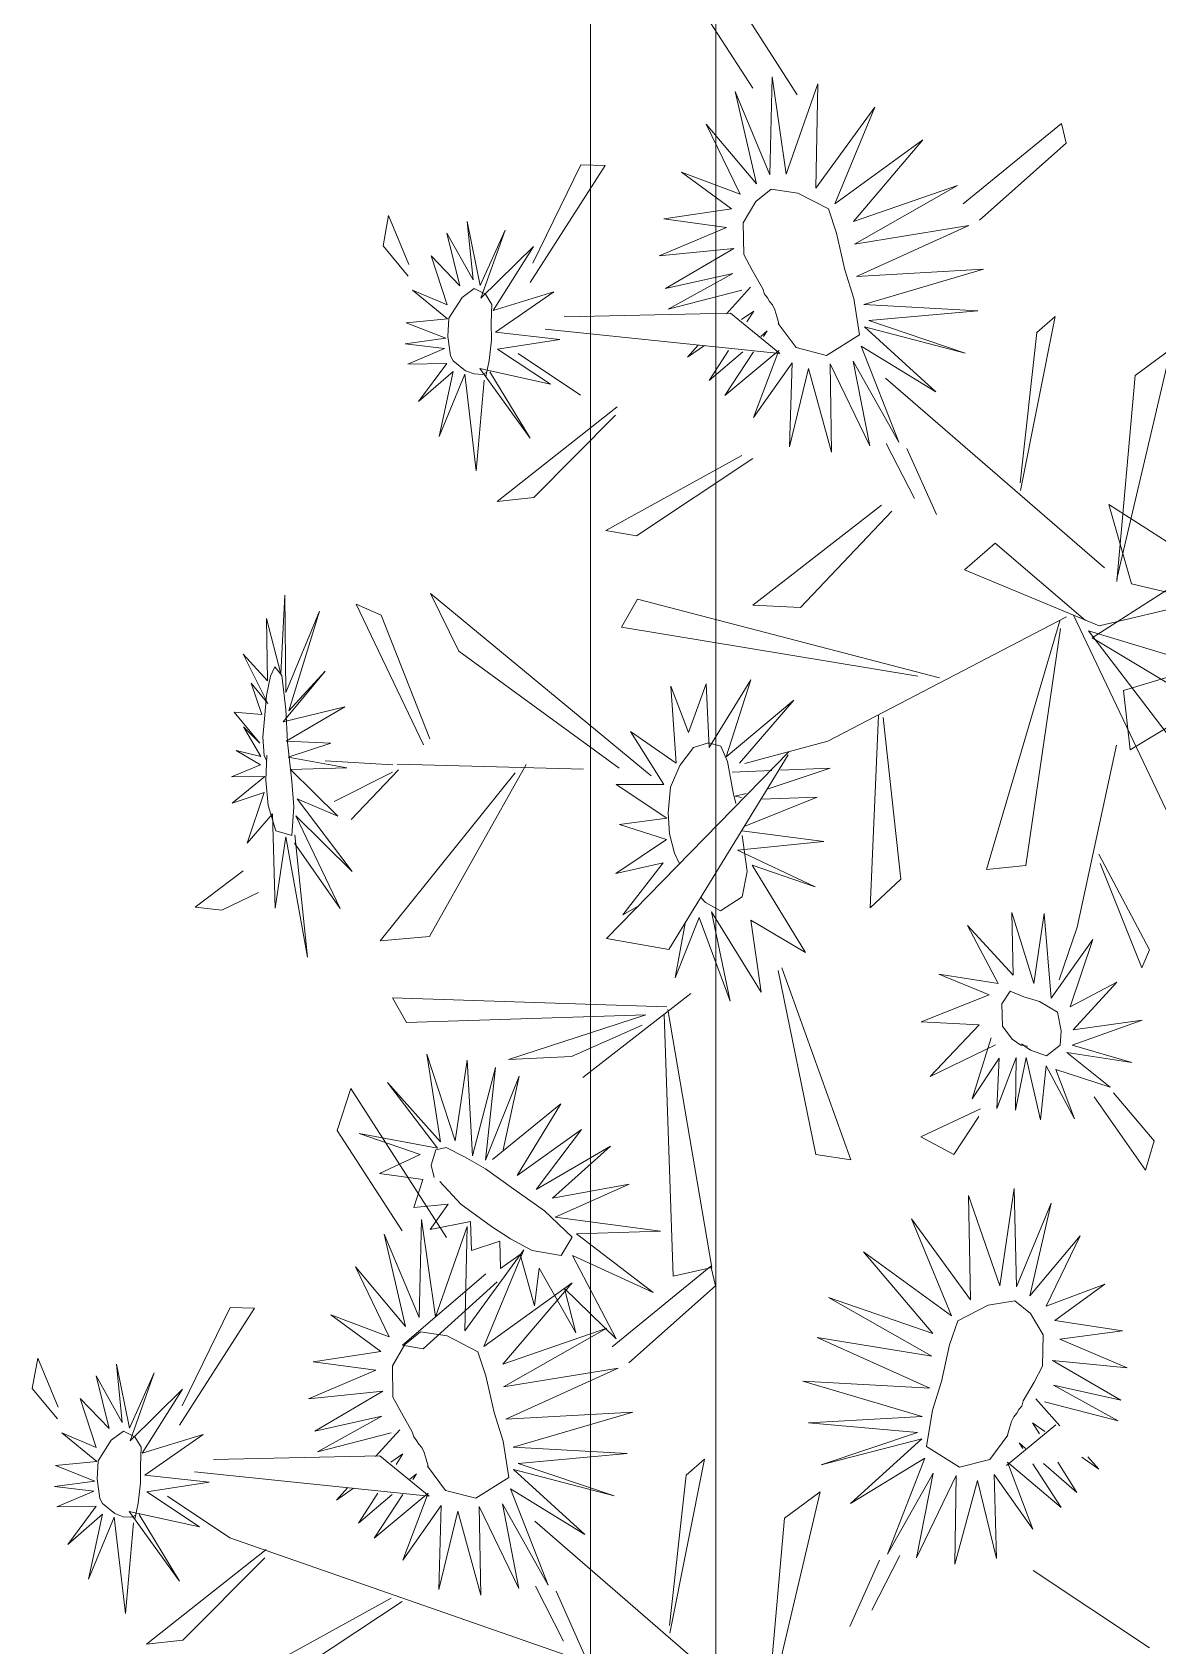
# Model space of a CAD drawing. Header units: inches. Extents: x 15 to 22798, y 21 to 21519.
# Drawn here: x 16292.88 to 16317.74, y 12520.47 to 12556.1 of the extents above; entities that cross this region are included whole.
import ezdxf

# ---------------------------------------------------------------- set-up
doc = ezdxf.new("R2010")
doc.units = ezdxf.units.IN
doc.header["$MEASUREMENT"] = 0
doc.layers.add('ARREDAMENTO', color=8, linetype='Continuous', lineweight=13)

msp = doc.modelspace()

# ---------------------------------------------------------------- linework, layer by layer
at = {"layer": 'ARREDAMENTO', "linetype": 'Continuous'}
for p, q in [((16309.778, 12554.722), (16307.666, 12558.012)), ((16307.359, 12557.085), (16308.798, 12554.869)), ((16308.403, 12554.797), (16308.875, 12552.752)), ((16309.172, 12552.951), (16308.403, 12554.797)), ((16309.223, 12555.119), (16309.172, 12552.951)), ((16309.535, 12552.967), (16309.223, 12555.119)), ((16310.232, 12554.962), (16309.535, 12552.967)), ((16310.185, 12552.66), (16310.232, 12554.962)), ((16311.488, 12554.45), (16310.185, 12552.66)), ((16310.605, 12552.312), (16311.488, 12554.45)), ((16307.767, 12554.073), (16308.514, 12552.525)), ((16308.875, 12552.752), (16307.767, 12554.073)), ((16315.617, 12554.084), (16313.439, 12552.309)), ((16315.716, 12553.652), (16315.617, 12554.084)), ((16312.55, 12553.723), (16310.605, 12552.312)), ((16311.022, 12551.922), (16312.55, 12553.723)), ((16313.801, 12551.95), (16315.716, 12553.652)), ((16305.537, 12553.162), (16303.88, 12550.576)), ((16303.935, 12551.003), (16304.997, 12553.172)), ((16304.997, 12553.172), (16305.537, 12553.162)), ((16307.223, 12553.011), (16308.327, 12552.205)), ((16308.514, 12552.525), (16307.223, 12553.011)), ((16313.32, 12552.716), (16311.022, 12551.922)), ((16311.039, 12551.419), (16313.32, 12552.716)), ((16300.628, 12551.385), (16300.751, 12552.057)), ((16300.751, 12552.057), (16301.199, 12550.972)), ((16302.49, 12551.923), (16302.772, 12550.506)), ((16302.617, 12550.633), (16302.49, 12551.923)), ((16308.327, 12552.205), (16306.83, 12551.978)), ((16306.83, 12551.978), (16308.214, 12551.792)), ((16302.036, 12551.667), (16302.617, 12550.633)), ((16302.326, 12550.502), (16302.036, 12551.667)), ((16302.772, 12550.506), (16303.323, 12551.732)), ((16303.323, 12551.732), (16302.789, 12550.226)), ((16308.214, 12551.792), (16306.726, 12551.161)), ((16313.57, 12551.832), (16311.039, 12551.419)), ((16311.087, 12550.707), (16313.57, 12551.832)), ((16301.182, 12550.713), (16300.628, 12551.385)), ((16302.789, 12550.226), (16303.948, 12551.373)), ((16303.948, 12551.373), (16303.057, 12549.956)), ((16306.726, 12551.161), (16308.374, 12551.324)), ((16308.374, 12551.324), (16306.869, 12550.445)), ((16302.041, 12550.085), (16301.688, 12551.163)), ((16301.688, 12551.163), (16302.326, 12550.502)), ((16313.893, 12550.866), (16311.087, 12550.707)), ((16311.251, 12550.087), (16313.893, 12550.866)), ((16306.869, 12550.445), (16308.351, 12550.776)), ((16308.351, 12550.776), (16306.926, 12549.986)), ((16301.278, 12550.408), (16302.041, 12550.085)), ((16302.054, 12549.774), (16301.278, 12550.408)), ((16302.085, 12549.785), (16302.373, 12550.245)), ((16302.373, 12550.245), (16302.643, 12550.44)), ((16302.643, 12550.44), (16302.895, 12550.316)), ((16302.895, 12550.316), (16303.031, 12550.088)), ((16303.057, 12549.956), (16304.403, 12550.368)), ((16304.403, 12550.368), (16303.111, 12549.475)), ((16306.926, 12549.986), (16308.554, 12550.405)), ((16308.212, 12549.88), (16308.746, 12550.473)), ((16302.058, 12549.38), (16302.085, 12549.785)), ((16303.031, 12550.088), (16303.019, 12549.684)), ((16304.631, 12549.82), (16308.302, 12549.899)), ((16308.302, 12549.899), (16309.391, 12549.004)), ((16308.544, 12549.755), (16308.816, 12549.945)), ((16308.662, 12549.705), (16308.816, 12549.945)), ((16313.767, 12549.948), (16311.251, 12550.087)), ((16311.359, 12549.732), (16313.767, 12549.948)), ((16315.474, 12549.822), (16314.709, 12545.981)), ((16315.071, 12549.474), (16315.474, 12549.822)), ((16301.141, 12549.682), (16302.054, 12549.774)), ((16302.012, 12549.342), (16301.141, 12549.682)), ((16303.019, 12549.684), (16303.022, 12549.299)), ((16303.111, 12549.475), (16304.533, 12549.317)), ((16309.391, 12549.004), (16304.208, 12549.546)), ((16308.969, 12549.382), (16309.112, 12549.505)), ((16309.03, 12549.379), (16309.112, 12549.505)), ((16311.26, 12549.595), (16313.483, 12549.017)), ((16312.835, 12548.163), (16311.26, 12549.595)), ((16313.483, 12549.017), (16311.359, 12549.732)), ((16314.703, 12546.151), (16315.071, 12549.474)), ((16301.117, 12549.221), (16302.012, 12549.342)), ((16301.986, 12549.119), (16301.117, 12549.221)), ((16301.173, 12548.774), (16301.986, 12549.119)), ((16302.117, 12548.956), (16302.058, 12549.38)), ((16303.022, 12549.299), (16302.971, 12548.853)), ((16304.533, 12549.317), (16303.155, 12549.106)), ((16303.155, 12549.106), (16304.325, 12548.329)), ((16307.592, 12549.19), (16307.351, 12548.922)), ((16307.726, 12549.184), (16307.351, 12548.922)), ((16308.26, 12549.075), (16307.835, 12548.409)), ((16308.181, 12548.078), (16309.371, 12549.073)), ((16309.371, 12549.073), (16308.809, 12547.593)), ((16311.192, 12549.167), (16312.835, 12548.163)), ((16312.019, 12547.045), (16311.192, 12549.167)), ((16318.028, 12549.1), (16316.833, 12544.029)), ((16317.242, 12548.523), (16318.028, 12549.1)), ((16302.039, 12548.789), (16301.173, 12548.774)), ((16301.41, 12547.943), (16302.039, 12548.789)), ((16302.18, 12548.844), (16302.117, 12548.956)), ((16302.45, 12548.622), (16302.18, 12548.844)), ((16302.971, 12548.853), (16302.896, 12548.5)), ((16304.991, 12548.088), (16303.616, 12549.008)), ((16308.577, 12549.045), (16307.835, 12548.409)), ((16308.81, 12549.041), (16308.181, 12548.078)), ((16308.809, 12547.593), (16309.662, 12548.803)), ((16309.662, 12548.803), (16309.609, 12546.946)), ((16310.501, 12548.78), (16311.377, 12546.966)), ((16310.536, 12546.824), (16310.501, 12548.78)), ((16311.013, 12548.837), (16312.019, 12547.045)), ((16311.377, 12546.966), (16311.013, 12548.837)), ((16302.177, 12548.609), (16301.41, 12547.943)), ((16301.868, 12547.177), (16302.177, 12548.609)), ((16302.434, 12548.547), (16301.868, 12547.177)), ((16302.686, 12546.417), (16302.434, 12548.547)), ((16302.638, 12548.554), (16302.45, 12548.622)), ((16302.828, 12548.543), (16302.638, 12548.554)), ((16302.864, 12548.42), (16302.686, 12546.417)), ((16302.769, 12548.673), (16303.879, 12547.133)), ((16304.325, 12548.329), (16302.769, 12548.673)), ((16302.921, 12548.593), (16302.828, 12548.543)), ((16303.879, 12547.133), (16302.99, 12548.599)), ((16309.609, 12546.946), (16310.028, 12548.673)), ((16310.028, 12548.673), (16310.536, 12546.824)), ((16311.727, 12548.459), (16316.56, 12544.272)), ((16316.838, 12543.971), (16317.242, 12548.523)), ((16305.797, 12547.829), (16303.148, 12545.741)), ((16303.957, 12545.827), (16305.761, 12547.644)), ((16312.363, 12545.805), (16311.744, 12547.018)), ((16308.554, 12546.752), (16305.551, 12545.095)), ((16306.23, 12544.977), (16308.799, 12546.684)), ((16312.849, 12545.45), (16312.197, 12546.912)), ((16303.148, 12545.741), (16303.957, 12545.827)), ((16311.639, 12545.655), (16308.795, 12543.447)), ((16309.848, 12543.393), (16311.867, 12545.526)), ((16316.294, 12542.727), (16320.872, 12545.668)), ((16316.662, 12545.668), (16317.16, 12543.917)), ((16321.24, 12542.727), (16316.662, 12545.668)), ((16305.551, 12545.095), (16306.23, 12544.977)), ((16313.468, 12544.231), (16314.151, 12544.818)), ((16314.151, 12544.818), (16316.14, 12543.108)), ((16316.448, 12542.991), (16313.468, 12544.231)), ((16320.374, 12543.917), (16316.448, 12542.991)), ((16317.16, 12543.917), (16321.086, 12542.991)), ((16298.372, 12541.93), (16298.458, 12543.666)), ((16298.458, 12543.666), (16298.48, 12541.518)), ((16300.033, 12543.47), (16300.584, 12543.226)), ((16301.52, 12540.361), (16300.033, 12543.47)), ((16301.677, 12543.706), (16306.552, 12539.679)), ((16302.302, 12542.429), (16301.677, 12543.706)), ((16305.898, 12542.964), (16306.251, 12543.583)), ((16306.251, 12543.583), (16312.918, 12541.843)), ((16308.795, 12543.447), (16309.848, 12543.393)), ((16298.051, 12543.153), (16298.372, 12541.93)), ((16298.077, 12541.777), (16298.051, 12543.153)), ((16298.48, 12541.518), (16299.223, 12543.318)), ((16299.223, 12543.318), (16298.549, 12541.116)), ((16300.584, 12543.226), (16301.662, 12540.495)), ((16310.456, 12540.444), (16315.726, 12543.193)), ((16315.573, 12543.105), (16313.96, 12537.609)), ((16315.876, 12543.228), (16318.147, 12538.461)), ((16312.441, 12541.882), (16305.898, 12542.964)), ((16314.827, 12537.699), (16315.593, 12542.93)), ((16319.395, 12538.704), (16316.209, 12542.884)), ((16316.209, 12542.884), (16320.55, 12541.562)), ((16320.403, 12540.254), (16316.294, 12542.727)), ((16321.325, 12542.884), (16316.984, 12541.562)), ((16317.13, 12540.254), (16321.24, 12542.727)), ((16297.537, 12542.364), (16298.077, 12541.777)), ((16298.084, 12541.279), (16297.537, 12542.364)), ((16305.844, 12539.85), (16302.302, 12542.429)), ((16299.347, 12541.993), (16298.422, 12540.868)), ((16298.549, 12541.116), (16299.347, 12541.993)), ((16297.715, 12541.727), (16298.084, 12541.279)), ((16297.952, 12541.035), (16297.715, 12541.727)), ((16306.984, 12541.662), (16307.376, 12540.639)), ((16307.1, 12539.955), (16306.984, 12541.662)), ((16307.376, 12540.639), (16307.766, 12541.714)), ((16307.766, 12541.714), (16307.832, 12540.302)), ((16307.832, 12540.302), (16308.75, 12541.799)), ((16308.75, 12541.799), (16308.209, 12540.097)), ((16308.209, 12540.097), (16309.7, 12541.348)), ((16309.7, 12541.348), (16308.5, 12539.955)), ((16316.984, 12541.562), (16317.13, 12540.254)), ((16297.34, 12541.083), (16297.952, 12541.035)), ((16297.91, 12540.399), (16297.34, 12541.083)), ((16298.422, 12540.868), (16299.786, 12541.199)), ((16299.786, 12541.199), (16298.488, 12540.444)), ((16311.569, 12541.012), (16311.389, 12536.764)), ((16312.068, 12537.397), (16311.675, 12540.967)), ((16297.548, 12540.761), (16297.91, 12540.399)), ((16297.927, 12540.106), (16297.548, 12540.761)), ((16306.093, 12540.657), (16307.1, 12539.955)), ((16306.83, 12539.487), (16306.093, 12540.657)), ((16297.384, 12540.241), (16297.927, 12540.106)), ((16297.92, 12539.923), (16297.384, 12540.241)), ((16298.488, 12540.444), (16299.476, 12540.399)), ((16299.476, 12540.399), (16298.531, 12540.088)), ((16305.566, 12536.088), (16309.588, 12540.206)), ((16307.18, 12539.905), (16307.488, 12540.301)), ((16307.488, 12540.301), (16307.819, 12540.409)), ((16307.819, 12540.409), (16308.088, 12540.335)), ((16308.088, 12540.335), (16308.233, 12539.995)), ((16310.456, 12540.444), (16308.622, 12539.95)), ((16315.959, 12536.333), (16316.827, 12540.358)), ((16297.284, 12539.653), (16297.92, 12539.923)), ((16298.531, 12540.088), (16299.825, 12539.854)), ((16299.825, 12539.854), (16298.585, 12539.819)), ((16298.585, 12539.819), (16299.633, 12538.79)), ((16300.847, 12539.922), (16299.347, 12540.011)), ((16299.922, 12538.713), (16300.972, 12539.808)), ((16300.941, 12539.935), (16305.056, 12539.826)), ((16301.658, 12536.132), (16303.789, 12539.927)), ((16309.578, 12540.14), (16306.942, 12535.841)), ((16306.98, 12539.43), (16307.18, 12539.905)), ((16308.233, 12539.995), (16308.361, 12539.311)), ((16309.113, 12539.381), (16310.505, 12539.85)), ((16309.406, 12539.805), (16310.505, 12539.85)), ((16298.015, 12539.662), (16297.284, 12539.653)), ((16297.297, 12539.073), (16298.015, 12539.662)), ((16300.838, 12539.763), (16299.548, 12539.112)), ((16303.548, 12539.744), (16300.566, 12536.036)), ((16305.775, 12539.484), (16306.83, 12539.487)), ((16306.893, 12538.743), (16305.775, 12539.484)), ((16309.216, 12539.797), (16308.343, 12539.761)), ((16298.005, 12539.314), (16297.297, 12539.073)), ((16297.629, 12538.189), (16298.005, 12539.314)), ((16298.732, 12539.171), (16299.944, 12537.562)), ((16299.633, 12538.79), (16298.732, 12539.171)), ((16306.927, 12538.858), (16306.98, 12539.43)), ((16308.422, 12539.066), (16308.361, 12539.311)), ((16308.65, 12539.291), (16308.406, 12539.229)), ((16308.406, 12539.229), (16308.546, 12539.201)), ((16308.608, 12538.558), (16310.216, 12539.208)), ((16308.981, 12539.166), (16310.216, 12539.208)), ((16298.187, 12538.839), (16297.629, 12538.189)), ((16298.246, 12536.754), (16298.187, 12538.839)), ((16298.702, 12538.796), (16299.684, 12536.749)), ((16299.944, 12537.562), (16298.702, 12538.796)), ((16305.854, 12538.606), (16306.893, 12538.743)), ((16306.957, 12538.401), (16306.927, 12538.858)), ((16298.68, 12538.378), (16298.96, 12535.674)), ((16306.887, 12538.27), (16305.854, 12538.606)), ((16307.066, 12537.971), (16306.957, 12538.401)), ((16308.553, 12538.467), (16310.362, 12538.227)), ((16298.479, 12538.328), (16298.246, 12536.754)), ((16298.96, 12535.674), (16298.479, 12538.328)), ((16299.684, 12536.749), (16298.673, 12538.192)), ((16305.771, 12537.52), (16306.887, 12538.27)), ((16310.362, 12538.227), (16308.46, 12538.036)), ((16308.46, 12538.036), (16310.176, 12537.225)), ((16308.559, 12538.36), (16308.582, 12538.206)), ((16308.582, 12538.206), (16308.674, 12537.568)), ((16306.819, 12537.757), (16305.771, 12537.52)), ((16305.928, 12536.609), (16306.819, 12537.757)), ((16307.174, 12537.735), (16307.066, 12537.971)), ((16308.782, 12537.702), (16309.96, 12535.778)), ((16310.176, 12537.225), (16308.782, 12537.702)), ((16313.96, 12537.609), (16314.827, 12537.699)), ((16316.439, 12537.948), (16317.556, 12535.835)), ((16317.39, 12535.441), (16316.469, 12537.739)), ((16297.541, 12537.578), (16296.481, 12536.78)), ((16308.674, 12537.568), (16308.562, 12537.008)), ((16311.389, 12536.764), (16312.068, 12537.397)), ((16297.069, 12536.715), (16297.877, 12537.1)), ((16307.648, 12536.992), (16307.748, 12536.88)), ((16308.562, 12537.008), (16308.085, 12536.698)), ((16296.481, 12536.78), (16297.069, 12536.715)), ((16306.252, 12536.791), (16305.928, 12536.609)), ((16308.085, 12536.698), (16307.748, 12536.88)), ((16307.882, 12536.678), (16308.294, 12534.699)), ((16308.983, 12534.904), (16307.882, 12536.678)), ((16314.514, 12536.661), (16314.549, 12535.274)), ((16315, 12535.092), (16314.514, 12536.661)), ((16315.229, 12536.64), (16315, 12535.092)), ((16315.382, 12534.77), (16315.229, 12536.64)), ((16307.612, 12536.549), (16307.08, 12535.22)), ((16307.302, 12536.428), (16307.08, 12535.22)), ((16308.294, 12534.699), (16307.612, 12536.549)), ((16308.752, 12536.494), (16308.983, 12534.904)), ((16309.96, 12535.778), (16308.752, 12536.494)), ((16313.539, 12536.374), (16314.214, 12535.09)), ((16314.549, 12535.274), (16313.539, 12536.374)), ((16315.959, 12536.333), (16315.562, 12535.171)), ((16300.566, 12536.036), (16301.658, 12536.132)), ((16306.942, 12535.841), (16305.566, 12536.088)), ((16316.308, 12536.067), (16315.382, 12534.77)), ((16315.804, 12534.58), (16316.308, 12536.067)), ((16317.556, 12535.835), (16317.39, 12535.441)), ((16309.356, 12535.381), (16310.188, 12531.312)), ((16310.962, 12531.196), (16309.438, 12535.44)), ((16312.901, 12535.298), (16314.015, 12534.84)), ((16314.214, 12535.09), (16312.901, 12535.298)), ((16305.039, 12533.012), (16307.429, 12534.874)), ((16314.015, 12534.84), (16312.517, 12534.248)), ((16316.833, 12535.123), (16315.804, 12534.58)), ((16315.873, 12534.069), (16316.833, 12535.123)), ((16300.839, 12534.773), (16301.143, 12534.234)), ((16306.898, 12534.575), (16300.839, 12534.773)), ((16306.917, 12534.518), (16307.891, 12528.818)), ((16301.143, 12534.234), (16306.432, 12534.398)), ((16306.432, 12534.398), (16303.399, 12533.412)), ((16304.791, 12533.479), (16306.354, 12534.175)), ((16307.039, 12528.629), (16306.839, 12534.406)), ((16312.517, 12534.248), (16313.796, 12534.178)), ((16313.796, 12534.178), (16312.712, 12533.038)), ((16315.848, 12533.733), (16317.393, 12534.281)), ((16317.393, 12534.281), (16315.873, 12534.069)), ((16314.059, 12533.893), (16313.639, 12532.541)), ((16301.597, 12533.53), (16302.219, 12531.619)), ((16301.898, 12531.598), (16301.597, 12533.53)), ((16302.219, 12531.619), (16302.49, 12533.399)), ((16302.49, 12533.399), (16302.605, 12531.285)), ((16303.399, 12533.412), (16304.791, 12533.479)), ((16312.712, 12533.038), (16314.158, 12533.737)), ((16313.639, 12532.541), (16314.239, 12533.444)), ((16314.187, 12532.332), (16314.609, 12533.461)), ((16314.239, 12533.444), (16314.187, 12532.332)), ((16314.609, 12533.461), (16314.598, 12532.293)), ((16314.598, 12532.293), (16314.836, 12533.455)), ((16314.836, 12533.455), (16315.146, 12532.078)), ((16315.73, 12533.571), (16317.167, 12533.348)), ((16316.685, 12532.801), (16315.73, 12533.571)), ((16317.167, 12533.348), (16315.848, 12533.733)), ((16302.605, 12531.285), (16303.111, 12533.235)), ((16303.111, 12533.235), (16302.893, 12531.19)), ((16302.893, 12531.19), (16303.637, 12533.042)), ((16303.637, 12533.042), (16303.279, 12531.419)), ((16315.146, 12532.078), (16315.272, 12533.272)), ((16315.272, 12533.272), (16315.902, 12532.101)), ((16315.49, 12533.189), (16316.685, 12532.801)), ((16315.902, 12532.101), (16315.49, 12533.189)), ((16299.919, 12532.772), (16299.612, 12531.846)), ((16302.031, 12529.483), (16299.919, 12532.772)), ((16300.73, 12532.908), (16301.898, 12531.598)), ((16301.828, 12531.458), (16300.73, 12532.908)), ((16317.658, 12531.616), (16316.76, 12532.678)), ((16303.048, 12531.206), (16304.556, 12532.437)), ((16304.556, 12532.437), (16303.592, 12530.85)), ((16313.824, 12532.321), (16312.51, 12531.703)), ((16316.338, 12532.586), (16317.468, 12530.968)), ((16313.239, 12531.314), (16313.786, 12532.154)), ((16299.612, 12531.846), (16301.051, 12529.63)), ((16300.102, 12531.78), (16301.828, 12531.458)), ((16301.446, 12531.312), (16300.102, 12531.78)), ((16303.592, 12530.85), (16305.015, 12531.866)), ((16305.015, 12531.866), (16304.014, 12530.545)), ((16312.51, 12531.703), (16313.239, 12531.314)), ((16317.468, 12530.968), (16317.658, 12531.616)), ((16300.552, 12530.896), (16301.446, 12531.312)), ((16301.69, 12531.079), (16301.793, 12531.421)), ((16301.793, 12531.421), (16302.021, 12531.469)), ((16302.021, 12531.469), (16302.424, 12531.266)), ((16302.424, 12531.266), (16302.892, 12530.995)), ((16304.014, 12530.545), (16305.652, 12531.499)), ((16305.652, 12531.499), (16304.368, 12530.351)), ((16310.188, 12531.312), (16310.962, 12531.196)), ((16301.51, 12530.766), (16300.552, 12530.896)), ((16301.76, 12530.807), (16301.69, 12531.079)), ((16302.892, 12530.995), (16303.518, 12530.549)), ((16301.305, 12530.144), (16301.51, 12530.766)), ((16302.349, 12530.216), (16301.885, 12530.722)), ((16303.518, 12530.549), (16304.196, 12530.073)), ((16304.368, 12530.351), (16306.067, 12530.66)), ((16306.067, 12530.66), (16304.433, 12529.931)), ((16314.255, 12528.411), (16314.567, 12530.562)), ((16314.567, 12530.562), (16314.618, 12528.394)), ((16302.064, 12530.216), (16301.305, 12530.144)), ((16301.671, 12529.656), (16302.064, 12530.216)), ((16303.023, 12529.722), (16302.349, 12530.216)), ((16313.557, 12530.406), (16314.255, 12528.411)), ((16313.605, 12528.104), (16313.557, 12530.406)), ((16314.618, 12528.394), (16315.387, 12530.24)), ((16315.387, 12530.24), (16314.915, 12528.195)), ((16301.476, 12529.879), (16301.425, 12527.712)), ((16301.788, 12527.728), (16301.476, 12529.879)), ((16302.557, 12529.833), (16301.671, 12529.656)), ((16302.584, 12529.198), (16302.557, 12529.833)), ((16304.196, 12530.073), (16304.806, 12529.488)), ((16304.433, 12529.931), (16306.755, 12529.622)), ((16312.302, 12529.893), (16313.605, 12528.104)), ((16313.184, 12527.755), (16312.302, 12529.893)), ((16300.656, 12529.558), (16301.128, 12527.513)), ((16301.425, 12527.712), (16300.656, 12529.558)), ((16302.485, 12529.723), (16301.788, 12527.728)), ((16302.438, 12527.421), (16302.485, 12529.723)), ((16303.447, 12529.452), (16303.023, 12529.722)), ((16304.806, 12529.488), (16304.563, 12529.083)), ((16306.755, 12529.622), (16304.898, 12529.56)), ((16304.898, 12529.56), (16306.597, 12528.266)), ((16314.915, 12528.195), (16316.023, 12529.517)), ((16316.023, 12529.517), (16315.276, 12527.968)), ((16303.741, 12529.211), (16302.438, 12527.421)), ((16303.209, 12529.399), (16302.584, 12529.198)), ((16302.858, 12527.073), (16303.741, 12529.211)), ((16303.224, 12528.797), (16303.209, 12529.399)), ((16303.925, 12529.198), (16303.447, 12529.452)), ((16304.563, 12529.083), (16303.925, 12529.198)), ((16311.24, 12529.167), (16313.184, 12527.755)), ((16312.768, 12527.365), (16311.24, 12529.167)), ((16300.02, 12528.834), (16300.766, 12527.286)), ((16301.128, 12527.513), (16300.02, 12528.834)), ((16303.657, 12529.104), (16303.224, 12528.797)), ((16303.971, 12527.975), (16303.657, 12529.104)), ((16304.079, 12528.803), (16303.971, 12527.975)), ((16304.89, 12527.375), (16304.079, 12528.803)), ((16304.811, 12529.081), (16305.777, 12527.244)), ((16306.597, 12528.266), (16304.811, 12529.081)), ((16307.87, 12528.845), (16305.691, 12527.07)), ((16307.891, 12528.818), (16307.039, 12528.629)), ((16307.969, 12528.413), (16307.87, 12528.845)), ((16302.899, 12528.677), (16301.055, 12527.103)), ((16301.513, 12527.021), (16303.146, 12528.502)), ((16304.803, 12528.484), (16302.858, 12527.073)), ((16303.275, 12526.683), (16304.803, 12528.484)), ((16306.054, 12526.711), (16307.969, 12528.413)), ((16315.276, 12527.968), (16316.567, 12528.454)), ((16316.567, 12528.454), (16315.463, 12527.649)), ((16304.636, 12528.352), (16304.89, 12527.375)), ((16305.777, 12527.244), (16304.636, 12528.352)), ((16310.47, 12528.159), (16312.768, 12527.365)), ((16312.751, 12526.862), (16310.47, 12528.159)), ((16297.79, 12527.922), (16296.133, 12525.337)), ((16296.188, 12525.764), (16297.25, 12527.933)), ((16297.25, 12527.933), (16297.79, 12527.922)), ((16299.476, 12527.772), (16300.58, 12526.966)), ((16300.766, 12527.286), (16299.476, 12527.772)), ((16305.573, 12527.477), (16303.275, 12526.683)), ((16303.292, 12526.18), (16305.573, 12527.477)), ((16315.463, 12527.649), (16316.96, 12527.421)), ((16316.96, 12527.421), (16315.576, 12527.235)), ((16301.055, 12527.103), (16301.513, 12527.021)), ((16312.703, 12526.151), (16310.22, 12527.276)), ((16310.22, 12527.276), (16312.751, 12526.862)), ((16315.576, 12527.235), (16317.064, 12526.604)), ((16292.881, 12526.146), (16293.003, 12526.818)), ((16293.003, 12526.818), (16293.452, 12525.733)), ((16294.743, 12526.684), (16295.025, 12525.267)), ((16294.87, 12525.394), (16294.743, 12526.684)), ((16300.58, 12526.966), (16299.083, 12526.739)), ((16299.083, 12526.739), (16300.467, 12526.553)), ((16315.416, 12526.767), (16316.921, 12525.888)), ((16317.064, 12526.604), (16315.416, 12526.767)), ((16294.289, 12526.428), (16294.87, 12525.394)), ((16294.579, 12525.263), (16294.289, 12526.428)), ((16295.025, 12525.267), (16295.576, 12526.493)), ((16295.576, 12526.493), (16295.042, 12524.987)), ((16300.467, 12526.553), (16298.979, 12525.922)), ((16305.823, 12526.593), (16303.292, 12526.18)), ((16303.34, 12525.468), (16305.823, 12526.593)), ((16309.897, 12526.31), (16312.703, 12526.151)), ((16312.538, 12525.53), (16309.897, 12526.31)), ((16293.435, 12525.474), (16292.881, 12526.146)), ((16293.941, 12525.924), (16294.579, 12525.263)), ((16294.294, 12524.846), (16293.941, 12525.924)), ((16295.042, 12524.987), (16296.201, 12526.134)), ((16296.201, 12526.134), (16295.31, 12524.717)), ((16298.979, 12525.922), (16300.627, 12526.084)), ((16300.627, 12526.084), (16299.122, 12525.206)), ((16315.577, 12525.323), (16315.044, 12525.916)), ((16315.439, 12526.22), (16316.863, 12525.429)), ((16316.921, 12525.888), (16315.439, 12526.22)), ((16306.146, 12525.627), (16303.34, 12525.468)), ((16303.504, 12524.848), (16306.146, 12525.627)), ((16316.863, 12525.429), (16315.236, 12525.849)), ((16294.626, 12525.006), (16294.896, 12525.201)), ((16294.896, 12525.201), (16295.148, 12525.077)), ((16299.122, 12525.206), (16300.604, 12525.537)), ((16300.604, 12525.537), (16299.179, 12524.747)), ((16300.465, 12524.641), (16300.999, 12525.234)), ((16310.022, 12525.391), (16312.538, 12525.53)), ((16312.431, 12525.175), (16310.022, 12525.391)), ((16315.488, 12525.342), (16314.399, 12524.448)), ((16315.127, 12525.148), (16314.974, 12525.388)), ((16315.246, 12525.199), (16314.974, 12525.388)), ((16293.531, 12525.168), (16294.294, 12524.846)), ((16294.307, 12524.535), (16293.531, 12525.168)), ((16294.338, 12524.546), (16294.626, 12525.006)), ((16295.148, 12525.077), (16295.284, 12524.849)), ((16295.284, 12524.849), (16295.272, 12524.445)), ((16295.31, 12524.717), (16296.656, 12525.129)), ((16296.656, 12525.129), (16295.364, 12524.236)), ((16299.179, 12524.747), (16300.807, 12525.166)), ((16306.02, 12524.709), (16303.504, 12524.848)), ((16310.307, 12524.46), (16312.431, 12525.175)), ((16312.529, 12525.038), (16310.307, 12524.46)), ((16310.955, 12523.607), (16312.529, 12525.038)), ((16314.759, 12524.823), (16314.678, 12524.948)), ((16314.821, 12524.825), (16314.678, 12524.948)), ((16293.394, 12524.443), (16294.307, 12524.535)), ((16294.311, 12524.141), (16294.338, 12524.546)), ((16296.884, 12524.58), (16300.555, 12524.66)), ((16300.555, 12524.66), (16301.644, 12523.765)), ((16300.797, 12524.516), (16301.069, 12524.706)), ((16300.915, 12524.466), (16301.069, 12524.706)), ((16303.612, 12524.493), (16306.02, 12524.709)), ((16305.736, 12523.778), (16303.612, 12524.493)), ((16307.727, 12524.583), (16306.962, 12520.742)), ((16307.324, 12524.235), (16307.727, 12524.583)), ((16312.598, 12524.611), (16310.955, 12523.607)), ((16311.771, 12522.488), (16312.598, 12524.611)), ((16314.419, 12524.517), (16314.981, 12523.036)), ((16315.609, 12523.521), (16314.419, 12524.517)), ((16314.98, 12524.485), (16315.609, 12523.521)), ((16315.213, 12524.489), (16315.955, 12523.852)), ((16315.53, 12524.518), (16315.955, 12523.852)), ((16316.064, 12524.627), (16316.439, 12524.366)), ((16316.198, 12524.634), (16316.439, 12524.366)), ((16294.265, 12524.103), (16293.394, 12524.443)), ((16294.37, 12523.717), (16294.311, 12524.141)), ((16295.272, 12524.445), (16295.275, 12524.06)), ((16295.364, 12524.236), (16296.786, 12524.077)), ((16301.644, 12523.765), (16296.461, 12524.307)), ((16301.222, 12524.142), (16301.365, 12524.265)), ((16301.283, 12524.14), (16301.365, 12524.265)), ((16303.513, 12524.356), (16305.736, 12523.778)), ((16305.088, 12522.924), (16303.513, 12524.356)), ((16306.956, 12520.911), (16307.324, 12524.235)), ((16312.776, 12524.28), (16311.771, 12522.488)), ((16312.413, 12522.409), (16312.776, 12524.28)), ((16313.289, 12524.223), (16312.413, 12522.409)), ((16313.254, 12522.267), (16313.289, 12524.223)), ((16314.128, 12524.246), (16314.181, 12522.389)), ((16314.981, 12523.036), (16314.128, 12524.246)), ((16293.37, 12523.981), (16294.265, 12524.103)), ((16294.239, 12523.88), (16293.37, 12523.981)), ((16293.426, 12523.535), (16294.239, 12523.88)), ((16295.275, 12524.06), (16295.223, 12523.614)), ((16296.786, 12524.077), (16295.408, 12523.866)), ((16295.408, 12523.866), (16296.577, 12523.09)), ((16297.244, 12522.849), (16295.869, 12523.769)), ((16299.845, 12523.951), (16299.604, 12523.683)), ((16299.979, 12523.945), (16299.604, 12523.683)), ((16300.513, 12523.835), (16300.088, 12523.17)), ((16300.83, 12523.806), (16300.088, 12523.17)), ((16300.434, 12522.839), (16301.624, 12523.834)), ((16301.063, 12523.802), (16300.434, 12522.839)), ((16301.624, 12523.834), (16301.062, 12522.354)), ((16303.445, 12523.928), (16305.088, 12522.924)), ((16304.272, 12521.806), (16303.445, 12523.928)), ((16310.281, 12523.861), (16309.086, 12518.79)), ((16309.495, 12523.284), (16310.281, 12523.861)), ((16313.761, 12524.116), (16313.254, 12522.267)), ((16314.181, 12522.389), (16313.761, 12524.116)), ((16294.292, 12523.55), (16293.426, 12523.535)), ((16293.663, 12522.704), (16294.292, 12523.55)), ((16294.433, 12523.604), (16294.37, 12523.717)), ((16294.703, 12523.383), (16294.433, 12523.604)), ((16295.022, 12523.433), (16296.132, 12521.894)), ((16296.577, 12523.09), (16295.022, 12523.433)), ((16295.223, 12523.614), (16295.149, 12523.261)), ((16301.062, 12522.354), (16301.915, 12523.563)), ((16301.915, 12523.563), (16301.862, 12521.707)), ((16301.862, 12521.707), (16302.281, 12523.434)), ((16302.281, 12523.434), (16302.789, 12521.585)), ((16302.754, 12523.541), (16303.63, 12521.726)), ((16302.789, 12521.585), (16302.754, 12523.541)), ((16303.266, 12523.598), (16304.272, 12521.806)), ((16303.63, 12521.726), (16303.266, 12523.598)), ((16294.43, 12523.37), (16293.663, 12522.704)), ((16294.121, 12521.938), (16294.43, 12523.37)), ((16294.687, 12523.308), (16294.121, 12521.938)), ((16294.939, 12521.178), (16294.687, 12523.308)), ((16294.891, 12523.315), (16294.703, 12523.383)), ((16295.081, 12523.304), (16294.891, 12523.315)), ((16295.117, 12523.181), (16294.939, 12521.178)), ((16295.174, 12523.354), (16295.081, 12523.304)), ((16296.132, 12521.894), (16295.243, 12523.36)), ((16303.98, 12523.219), (16308.813, 12519.033)), ((16309.091, 12518.732), (16309.495, 12523.284)), ((16297.244, 12522.849), (16309.107, 12518.715)), ((16298.05, 12522.589), (16295.401, 12520.502)), ((16296.21, 12520.588), (16298.014, 12522.405)), ((16310.941, 12520.893), (16311.593, 12522.355)), ((16311.427, 12521.248), (16312.045, 12522.461)), ((16317.56, 12520.421), (16314.991, 12522.127)), ((16304.616, 12520.566), (16303.997, 12521.778)), ((16305.102, 12520.211), (16304.45, 12521.673)), ((16300.806, 12521.513), (16297.804, 12519.856)), ((16298.483, 12519.738), (16301.052, 12521.444)), ((16295.401, 12520.502), (16296.21, 12520.588))]:
    msp.add_line(p, q, dxfattribs=at)
at = {"layer": 'ARREDAMENTO', "elevation": -27.277}
for points in [[(16305.209, 12488.933), (16305.209, 12627.517), (16337.545, 12627.517), (16337.545, 12488.933)], [(16307.981, 12491.705), (16307.981, 12624.745), (16334.774, 12624.745), (16334.774, 12491.705)]]:
    msp.add_lwpolyline(points, close=True, dxfattribs=at)
at = {"layer": 'ARREDAMENTO', "linetype": 'Continuous'}
for points in [[(16309.02, 12550.432), (16308.783, 12550.847), (16308.595, 12551.196), (16308.584, 12551.889), (16308.86, 12552.361), (16309.204, 12552.639), (16309.793, 12552.546), (16310.466, 12552.199), (16310.647, 12551.667), (16310.828, 12550.858), (16311.028, 12550.223), (16311.155, 12549.418), (16310.426, 12548.963), (16309.756, 12549.137), (16309.359, 12549.669)], [(16309.02, 12550.432), (16309.053, 12550.316), (16309.118, 12550.237), (16309.163, 12550.157), (16309.23, 12550.08), (16309.283, 12549.972), (16309.328, 12549.824), (16309.371, 12549.672), (16309.359, 12549.669)], [(16298.059, 12539.999), (16298.001, 12540.129), (16297.975, 12540.534), (16298.008, 12540.935), (16298.054, 12541.45), (16298.145, 12541.878), (16298.242, 12542.085), (16298.396, 12541.897), (16298.482, 12541.141), (16298.516, 12540.42), (16298.615, 12539.561), (16298.659, 12538.997), (16298.611, 12538.364), (16298.259, 12538.463), (16298.092, 12539.022), (16298.037, 12539.585), (16298.065, 12540.138)], [(16314.86, 12533.709), (16314.712, 12533.727), (16314.527, 12533.865), (16314.308, 12534.153), (16314.292, 12534.644), (16314.481, 12534.923), (16314.782, 12534.799), (16315.125, 12534.697), (16315.522, 12534.458), (16315.605, 12534.048), (16315.586, 12533.73), (16315.284, 12533.496), (16314.932, 12533.621), (16314.732, 12533.758)], [(16314.77, 12525.875), (16315.006, 12526.29), (16315.195, 12526.64), (16315.206, 12527.332), (16314.93, 12527.804), (16314.586, 12528.082), (16313.997, 12527.989), (16313.324, 12527.643), (16313.143, 12527.111), (16312.962, 12526.301), (16312.762, 12525.667), (16312.635, 12524.862), (16313.364, 12524.407), (16314.034, 12524.58), (16314.431, 12525.113)], [(16301.273, 12525.193), (16301.036, 12525.608), (16300.848, 12525.957), (16300.837, 12526.65), (16301.113, 12527.122), (16301.457, 12527.4), (16302.046, 12527.307), (16302.719, 12526.96), (16302.9, 12526.428), (16303.081, 12525.619), (16303.281, 12524.984), (16303.408, 12524.179), (16302.679, 12523.724), (16302.009, 12523.897), (16301.612, 12524.43)], [(16314.77, 12525.875), (16314.737, 12525.759), (16314.671, 12525.681), (16314.627, 12525.6), (16314.56, 12525.523), (16314.507, 12525.415), (16314.462, 12525.268), (16314.419, 12525.115), (16314.431, 12525.113)], [(16301.273, 12525.193), (16301.306, 12525.077), (16301.371, 12524.998), (16301.416, 12524.918), (16301.483, 12524.84), (16301.536, 12524.732), (16301.581, 12524.585), (16301.623, 12524.432), (16301.612, 12524.43)]]:
    msp.add_lwpolyline(points, dxfattribs=at)

doc.saveas('drawing.dxf')
